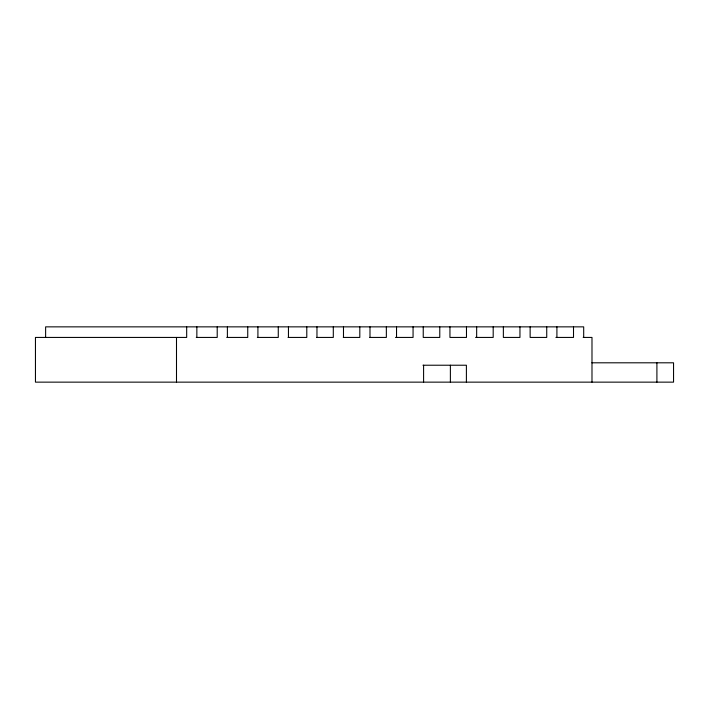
<?xml version="1.0" encoding="UTF-8"?>
<svg xmlns="http://www.w3.org/2000/svg" width="709" height="709" viewBox="0 0 709 709"><rect width="100%" height="100%" fill="white"/><g stroke="black" fill="none" stroke-linecap="round" stroke-linejoin="round"><path stroke-width="1.06" d="M196.269 337.431L217.211 337.431L217.211 326.858M226.8 337.431L247.742 337.431L247.742 326.858M257.332 337.431L278.274 337.431L278.274 326.858M288.058 337.431L306.793 337.431L306.793 326.858M316.772 337.431L333.301 337.431L333.301 326.858M343.28 337.431L359.809 337.431L359.809 326.858M369.823 337.431L386.352 337.431L386.352 326.858M395.436 337.431L413.063 337.431L413.063 326.858M475.562 337.431L493.189 337.431L493.189 326.858M555.883 337.431L573.51 337.431L573.51 326.858M583.17 337.431L591.988 337.431L591.988 382.142M591.891 362.804L673.55 362.804L673.55 382.142L35.45 382.142L35.45 337.431L186.68 337.431L186.68 326.858M422.945 365.224L466.398 365.224L466.398 382.142M656.906 362.804L656.906 382.142M583.693 337.431L583.693 326.858L45.624 326.858L45.624 337.431M556.911 326.858L556.911 337.431M546.736 326.858L546.736 337.431L530.137 337.431L530.137 326.858M519.954 326.858L519.954 337.431L503.363 337.431L503.363 326.858M476.661 326.858L476.661 337.431M466.478 326.858L466.478 337.431L449.949 337.431L449.949 326.858M450.383 365.224L450.383 382.142M439.775 326.858L439.775 337.431L423.238 337.431L423.238 326.858M423.592 365.224L423.592 382.142M396.535 326.858L396.535 337.431M369.992 326.858L369.992 337.431M343.484 326.858L343.484 337.431M316.967 326.858L316.967 337.431M288.448 326.858L288.448 337.431M257.916 326.858L257.916 337.431M227.385 326.858L227.385 337.431M196.854 326.858L196.854 337.431M176.497 337.431L176.497 382.142"/></g></svg>
